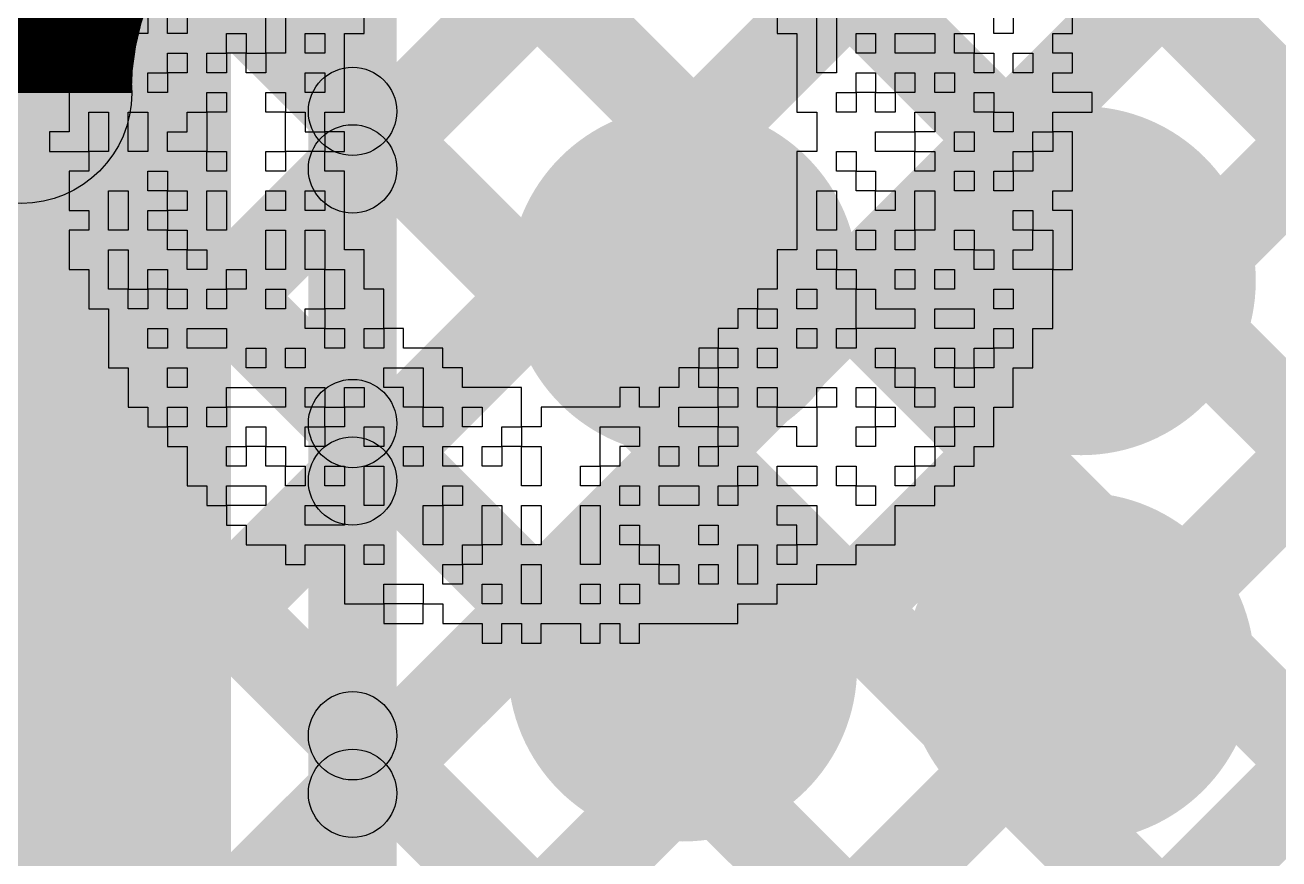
# Model space of a CAD drawing. Header units: millimetres. Extents: x 3.07 to 5.81, y 1.29 to 3.84.
# Drawn here: x 4.9033 to 5.0169, y 2.2966 to 2.3722 of the extents above; entities that cross this region are included whole.
import ezdxf

# ---------------------------------------------------------------- set-up
doc = ezdxf.new("R2010")
doc.units = ezdxf.units.MM
doc.header["$MEASUREMENT"] = 0
for name, color, linetype in [('BottomLayer', 5, 'Continuous'), ('BottomOverlay', 54, 'Continuous'), ('BottomSolder', 6, 'Continuous'), ('TopLayer', 1, 'Continuous'), ('TopSolder', 216, 'Continuous'), ('ViaHoleLayer', 16, 'Continuous')]:
    doc.layers.add(name, color=color, linetype=linetype)

msp = doc.modelspace()

# ---------------------------------------------------------------- hatches: boundary and pattern name
at = {"layer": 'BottomLayer'}
for points in [[(4.72717, 2.64937), (4.73283, 2.65502), (5.38302, 2.00483), (5.37737, 1.99917)], [(4.72717, 2.62108), (4.73283, 2.62674), (5.35474, 2.00483), (5.34908, 1.99917)], [(4.72717, 2.5928), (4.73283, 2.59845), (5.26045, 2.07083), (5.2548, 2.06517)], [(4.72717, 2.56451), (4.73283, 2.57017), (5.23217, 2.07083), (5.22651, 2.06517)], [(4.73283, 2.18159), (4.72717, 2.18724), (5.08468, 2.54475), (5.09034, 2.5391)], [(4.72717, 2.53623), (4.73283, 2.54189), (5.21483, 2.05989), (5.20917, 2.05423)], [(4.73283, 2.1533), (4.72717, 2.15896), (5.0835, 2.51529), (5.08916, 2.50963)], [(4.72717, 2.50795), (4.73283, 2.5136), (5.19606, 2.05037), (5.1904, 2.04472)], [(4.73283, 2.12502), (4.72717, 2.13067), (5.09396, 2.49746), (5.09961, 2.4918)], [(4.73283, 2.09673), (4.72717, 2.10239), (5.11461, 2.48983), (5.12027, 2.48417)], [(4.75655, 2.09217), (4.75089, 2.09783), (5.14289, 2.48983), (5.14855, 2.48417)], [(4.78484, 2.09217), (4.77918, 2.09783), (5.17118, 2.48983), (5.17684, 2.48417)], [(4.72717, 2.47966), (4.73283, 2.48532), (5.18189, 2.03626), (5.17623, 2.0306)], [(4.81312, 2.09217), (4.80746, 2.09783), (5.16638, 2.45674), (5.17204, 2.45109)]]:
    msp.add_hatch(color=5, dxfattribs=at).paths.add_polyline_path(points)
h = msp.add_hatch(color=5, dxfattribs=at)
edge = h.paths.add_edge_path()
edge.add_arc((4.963, 2.349), 0.01181, 0, 360)
h = msp.add_hatch(color=5, dxfattribs=at)
edge = h.paths.add_edge_path()
edge.add_arc((4.999, 2.349), 0.01181, 0, 360)
h = msp.add_hatch(color=5, dxfattribs=at)
edge = h.paths.add_edge_path()
edge.add_arc((4.96289, 2.314), 0.01181, 0, 360)
h = msp.add_hatch(color=5, dxfattribs=at)
edge = h.paths.add_edge_path()
edge.add_arc((4.99889, 2.314), 0.01181, 0, 360)
at = {"layer": 'BottomSolder'}
h = msp.add_hatch(color=6, dxfattribs=at)
edge = h.paths.add_edge_path()
edge.add_arc((4.963, 2.349), 0.01581, 0, 360)
h = msp.add_hatch(color=6, dxfattribs=at)
edge = h.paths.add_edge_path()
edge.add_arc((4.999, 2.349), 0.01581, 0, 360)
h = msp.add_hatch(color=6, dxfattribs=at)
edge = h.paths.add_edge_path()
edge.add_arc((4.96289, 2.314), 0.01581, 0, 360)
h = msp.add_hatch(color=6, dxfattribs=at)
edge = h.paths.add_edge_path()
edge.add_arc((4.99889, 2.314), 0.01581, 0, 360)
at = {"layer": 'TopLayer'}
for points in [[(4.883, 1.996), (4.922, 1.996), (4.922, 2.444), (4.883, 2.444)], [(4.913, 2.366), (4.893, 2.366), (4.893, 2.408), (4.913, 2.408)], [(4.93583, 2.32802), (4.93017, 2.33367), (4.97733, 2.38083), (4.98298, 2.37517)], [(4.93583, 2.3563), (4.93017, 2.36196), (4.94904, 2.38083), (4.9547, 2.37517)], [(4.93583, 2.27145), (4.93017, 2.27711), (5.03389, 2.38083), (5.03955, 2.37517)], [(4.93583, 2.24316), (4.93017, 2.24882), (5.06218, 2.38083), (5.06784, 2.37517)], [(4.93583, 2.29973), (4.93017, 2.30539), (5.00561, 2.38083), (5.01127, 2.37517)], [(4.93583, 2.21488), (4.93017, 2.22054), (5.09046, 2.38083), (5.09612, 2.37517)], [(4.9448, 2.37517), (4.95045, 2.38083), (5.23545, 2.09583), (5.2298, 2.09017)], [(4.97308, 2.37517), (4.97874, 2.38083), (5.26374, 2.09583), (5.25808, 2.09017)], [(5.00137, 2.37517), (5.00702, 2.38083), (5.29202, 2.09583), (5.28637, 2.09017)], [(4.937, 1.985), (4.929, 1.985), (4.929, 2.37762), (4.937, 2.37762)], [(4.93017, 2.36151), (4.93583, 2.36717), (5.20717, 2.09583), (5.20151, 2.09017)], [(4.913, 2.012), (4.893, 2.012), (4.893, 2.366), (4.913, 2.366)], [(4.93017, 2.33323), (4.93583, 2.33889), (5.17992, 2.09479), (5.17426, 2.08914)], [(4.93017, 2.30495), (4.93583, 2.3106), (5.15968, 2.08675), (5.15402, 2.0811)]]:
    msp.add_hatch(color=1, dxfattribs=at).paths.add_polyline_path(points)
h = msp.add_hatch(color=1, dxfattribs=at)
edge = h.paths.add_edge_path()
edge.add_arc((4.903, 2.366), 0.01, 0, 360)
h = msp.add_hatch(color=1, dxfattribs=at)
edge = h.paths.add_edge_path()
edge.add_arc((4.903, 2.366), 0.01, 0, 360)
h = msp.add_hatch(color=1, dxfattribs=at)
edge = h.paths.add_edge_path()
edge.add_arc((4.903, 2.366), 0.01, 0, 360)
h = msp.add_hatch(color=1, dxfattribs=at)
edge = h.paths.add_edge_path()
edge.add_arc((4.933, 2.36434), 0.004, 0, 360)
h = msp.add_hatch(color=1, dxfattribs=at)
edge = h.paths.add_edge_path()
edge.add_arc((4.933, 2.35913), 0.004, 0, 360)
h = msp.add_hatch(color=1, dxfattribs=at)
edge = h.paths.add_edge_path()
edge.add_arc((4.963, 2.349), 0.01181, 0, 360)
h = msp.add_hatch(color=1, dxfattribs=at)
edge = h.paths.add_edge_path()
edge.add_arc((4.999, 2.349), 0.01181, 0, 360)
h = msp.add_hatch(color=1, dxfattribs=at)
edge = h.paths.add_edge_path()
edge.add_arc((4.933, 2.33606), 0.004, 0, 360)
h = msp.add_hatch(color=1, dxfattribs=at)
edge = h.paths.add_edge_path()
edge.add_arc((4.933, 2.33085), 0.004, 0, 360)
h = msp.add_hatch(color=1, dxfattribs=at)
edge = h.paths.add_edge_path()
edge.add_arc((4.96289, 2.314), 0.01181, 0, 360)
h = msp.add_hatch(color=1, dxfattribs=at)
edge = h.paths.add_edge_path()
edge.add_arc((4.99889, 2.314), 0.01181, 0, 360)
h = msp.add_hatch(color=1, dxfattribs=at)
edge = h.paths.add_edge_path()
edge.add_arc((4.933, 2.30777), 0.004, 0, 360)
h = msp.add_hatch(color=1, dxfattribs=at)
edge = h.paths.add_edge_path()
edge.add_arc((4.933, 2.30256), 0.004, 0, 360)
at = {"layer": 'TopSolder'}
h = msp.add_hatch(color=216, dxfattribs=at)
edge = h.paths.add_edge_path()
edge.add_arc((4.963, 2.349), 0.01581, 0, 360)
h = msp.add_hatch(color=216, dxfattribs=at)
edge = h.paths.add_edge_path()
edge.add_arc((4.999, 2.349), 0.01581, 0, 360)
h = msp.add_hatch(color=216, dxfattribs=at)
edge = h.paths.add_edge_path()
edge.add_arc((4.96289, 2.314), 0.01581, 0, 360)
h = msp.add_hatch(color=216, dxfattribs=at)
edge = h.paths.add_edge_path()
edge.add_arc((4.99889, 2.314), 0.01581, 0, 360)
at = {"layer": 'ViaHoleLayer'}
h = msp.add_hatch(color=16, dxfattribs=at)
edge = h.paths.add_edge_path()
edge.add_arc((4.963, 2.349), 0.00787, 0, 360)
h = msp.add_hatch(color=16, dxfattribs=at)
edge = h.paths.add_edge_path()
edge.add_arc((4.999, 2.349), 0.00787, 0, 360)
h = msp.add_hatch(color=16, dxfattribs=at)
edge = h.paths.add_edge_path()
edge.add_arc((4.96289, 2.314), 0.00787, 0, 360)
h = msp.add_hatch(color=16, dxfattribs=at)
edge = h.paths.add_edge_path()
edge.add_arc((4.99889, 2.314), 0.00787, 0, 360)

# ---------------------------------------------------------------- linework, layer by layer
at = {"layer": 'BottomOverlay'}
for p, q in [((4.90911, 2.37319), (4.90911, 2.3714)), ((4.91089, 2.3714), (4.91089, 2.37319)), ((4.91446, 2.37319), (4.91446, 2.3714)), ((4.91624, 2.3714), (4.91624, 2.37319)), ((4.91802, 2.37319), (4.91802, 2.3714)), ((4.92515, 2.3714), (4.92515, 2.37319)), ((4.92693, 2.37319), (4.92693, 2.3714)), ((4.93406, 2.3714), (4.93406, 2.37319)), ((4.97147, 2.37319), (4.97147, 2.3714)), ((4.97504, 2.3714), (4.97504, 2.37319)), ((4.97682, 2.37319), (4.97682, 2.3714)), ((4.99107, 2.3714), (4.99107, 2.37319)), ((4.99285, 2.37319), (4.99285, 2.3714)), ((4.9982, 2.3714), (4.9982, 2.37319)), ((4.90911, 2.3714), (4.90733, 2.3714)), ((4.90733, 2.3714), (4.90733, 2.36962)), ((4.91446, 2.3714), (4.91089, 2.3714)), ((4.91802, 2.3714), (4.91624, 2.3714)), ((4.92158, 2.36962), (4.92158, 2.3714)), ((4.92158, 2.3714), (4.92337, 2.3714)), ((4.92337, 2.3714), (4.92337, 2.36962)), ((4.92515, 2.36962), (4.92515, 2.3714)), ((4.92693, 2.3714), (4.92693, 2.36962)), ((4.92871, 2.36962), (4.92871, 2.3714)), ((4.92871, 2.3714), (4.93049, 2.3714)), ((4.93049, 2.3714), (4.93049, 2.36962)), ((4.93227, 2.36962), (4.93227, 2.3714)), ((4.93227, 2.3714), (4.93406, 2.3714)), ((4.97147, 2.3714), (4.97325, 2.3714)), ((4.97325, 2.3714), (4.97325, 2.36962)), ((4.97504, 2.36962), (4.97504, 2.3714)), ((4.97682, 2.3714), (4.97682, 2.36962)), ((4.9786, 2.36962), (4.9786, 2.3714)), ((4.9786, 2.3714), (4.98038, 2.3714)), ((4.98038, 2.3714), (4.98038, 2.36962)), ((4.98216, 2.36962), (4.98216, 2.3714)), ((4.98216, 2.3714), (4.98573, 2.3714)), ((4.98573, 2.3714), (4.98573, 2.36962)), ((4.98751, 2.36962), (4.98751, 2.3714)), ((4.98751, 2.3714), (4.98929, 2.3714)), ((4.98929, 2.3714), (4.98929, 2.36962)), ((4.99285, 2.3714), (4.99107, 2.3714)), ((4.99642, 2.36962), (4.99642, 2.3714)), ((4.99642, 2.3714), (4.9982, 2.3714)), ((4.90733, 2.36962), (4.90733, 2.36784)), ((4.91089, 2.36784), (4.91089, 2.36962)), ((4.91089, 2.36962), (4.91267, 2.36962)), ((4.91267, 2.36962), (4.91267, 2.36784)), ((4.91624, 2.36784), (4.91624, 2.36962)), ((4.91624, 2.36962), (4.91802, 2.36962)), ((4.91802, 2.36962), (4.91802, 2.36784)), ((4.9198, 2.36784), (4.9198, 2.36962)), ((4.9198, 2.36962), (4.92158, 2.36962)), ((4.92337, 2.36962), (4.92158, 2.36962)), ((4.92158, 2.36962), (4.92158, 2.36784)), ((4.92337, 2.36784), (4.92337, 2.36962)), ((4.92337, 2.36962), (4.92515, 2.36962)), ((4.92693, 2.36962), (4.92515, 2.36962)), ((4.92515, 2.36962), (4.92515, 2.36784)), ((4.93049, 2.36962), (4.92871, 2.36962)), ((4.93227, 2.36784), (4.93227, 2.36962)), ((4.97325, 2.36962), (4.97325, 2.36784)), ((4.97504, 2.36784), (4.97504, 2.36962)), ((4.97682, 2.36962), (4.97682, 2.36784)), ((4.98038, 2.36962), (4.9786, 2.36962)), ((4.98573, 2.36962), (4.98216, 2.36962)), ((4.98929, 2.36962), (4.98751, 2.36962)), ((4.98929, 2.36784), (4.98929, 2.36962)), ((4.98929, 2.36962), (4.99107, 2.36962)), ((4.99107, 2.36962), (4.99107, 2.36784)), ((4.99285, 2.36784), (4.99285, 2.36962)), ((4.99285, 2.36962), (4.99463, 2.36962)), ((4.99463, 2.36962), (4.99463, 2.36784)), ((4.9982, 2.36962), (4.99642, 2.36962)), ((4.9982, 2.36784), (4.9982, 2.36962)), ((4.90733, 2.36784), (4.90733, 2.36606)), ((4.91267, 2.36784), (4.91089, 2.36784)), ((4.91446, 2.36606), (4.91446, 2.36784)), ((4.91446, 2.36784), (4.91624, 2.36784)), ((4.91802, 2.36784), (4.91624, 2.36784)), ((4.91624, 2.36784), (4.91624, 2.36606)), ((4.92158, 2.36784), (4.9198, 2.36784)), ((4.92515, 2.36784), (4.92337, 2.36784)), ((4.92871, 2.36606), (4.92871, 2.36784)), ((4.92871, 2.36784), (4.93049, 2.36784)), ((4.93049, 2.36784), (4.93049, 2.36606)), ((4.93227, 2.36606), (4.93227, 2.36784)), ((4.97325, 2.36784), (4.97325, 2.36606)), ((4.97682, 2.36784), (4.97504, 2.36784)), ((4.9786, 2.36606), (4.9786, 2.36784)), ((4.9786, 2.36784), (4.98038, 2.36784)), ((4.98038, 2.36784), (4.98038, 2.36606)), ((4.98216, 2.36606), (4.98216, 2.36784)), ((4.98216, 2.36784), (4.98394, 2.36784)), ((4.98394, 2.36784), (4.98394, 2.36606)), ((4.98573, 2.36606), (4.98573, 2.36784)), ((4.98573, 2.36784), (4.98751, 2.36784)), ((4.98751, 2.36784), (4.98751, 2.36606)), ((4.99107, 2.36784), (4.98929, 2.36784)), ((4.99463, 2.36784), (4.99285, 2.36784)), ((4.99642, 2.36606), (4.99642, 2.36784)), ((4.99642, 2.36784), (4.9982, 2.36784)), ((4.90733, 2.36606), (4.90733, 2.36428)), ((4.91624, 2.36606), (4.91446, 2.36606)), ((4.9198, 2.36428), (4.9198, 2.36606)), ((4.9198, 2.36606), (4.92158, 2.36606)), ((4.92158, 2.36606), (4.92158, 2.36428)), ((4.92515, 2.36428), (4.92515, 2.36606)), ((4.92515, 2.36606), (4.92693, 2.36606)), ((4.92693, 2.36606), (4.92693, 2.36428)), ((4.93049, 2.36606), (4.92871, 2.36606)), ((4.93227, 2.36428), (4.93227, 2.36606)), ((4.97325, 2.36606), (4.97325, 2.36428)), ((4.97682, 2.36428), (4.97682, 2.36606)), ((4.97682, 2.36606), (4.9786, 2.36606)), ((4.98038, 2.36606), (4.9786, 2.36606)), ((4.9786, 2.36606), (4.9786, 2.36428)), ((4.98038, 2.36428), (4.98038, 2.36606)), ((4.98038, 2.36606), (4.98216, 2.36606)), ((4.98394, 2.36606), (4.98216, 2.36606)), ((4.98216, 2.36606), (4.98216, 2.36428)), ((4.98751, 2.36606), (4.98573, 2.36606)), ((4.98929, 2.36428), (4.98929, 2.36606)), ((4.98929, 2.36606), (4.99107, 2.36606)), ((4.99107, 2.36606), (4.99107, 2.36428)), ((4.99998, 2.36606), (4.99642, 2.36606)), ((4.99998, 2.36428), (4.99998, 2.36606)), ((4.90733, 2.36428), (4.90733, 2.3625)), ((4.90911, 2.3625), (4.90911, 2.36428)), ((4.90911, 2.36428), (4.91089, 2.36428)), ((4.91089, 2.36428), (4.91089, 2.3625)), ((4.91267, 2.3625), (4.91267, 2.36428)), ((4.91267, 2.36428), (4.91446, 2.36428)), ((4.91446, 2.36428), (4.91446, 2.3625)), ((4.91802, 2.3625), (4.91802, 2.36428)), ((4.91802, 2.36428), (4.9198, 2.36428)), ((4.92158, 2.36428), (4.9198, 2.36428)), ((4.9198, 2.36428), (4.9198, 2.3625)), ((4.92693, 2.36428), (4.92515, 2.36428)), ((4.92693, 2.3625), (4.92693, 2.36428)), ((4.92693, 2.36428), (4.92871, 2.36428)), ((4.92871, 2.36428), (4.92871, 2.3625)), ((4.93049, 2.3625), (4.93049, 2.36428)), ((4.93049, 2.36428), (4.93227, 2.36428)), ((4.97325, 2.36428), (4.97504, 2.36428)), ((4.97504, 2.36428), (4.97504, 2.3625)), ((4.9786, 2.36428), (4.97682, 2.36428)), ((4.98216, 2.36428), (4.98038, 2.36428)), ((4.98394, 2.3625), (4.98394, 2.36428)), ((4.98394, 2.36428), (4.98573, 2.36428)), ((4.98573, 2.36428), (4.98573, 2.3625)), ((4.99107, 2.36428), (4.98929, 2.36428)), ((4.99107, 2.3625), (4.99107, 2.36428)), ((4.99107, 2.36428), (4.99285, 2.36428)), ((4.99285, 2.36428), (4.99285, 2.3625)), ((4.99642, 2.3625), (4.99642, 2.36428)), ((4.99642, 2.36428), (4.99998, 2.36428)), ((4.90733, 2.3625), (4.90555, 2.3625)), ((4.90555, 2.3625), (4.90555, 2.36071)), ((4.90911, 2.36071), (4.90911, 2.3625)), ((4.91089, 2.3625), (4.91089, 2.36071)), ((4.91267, 2.36071), (4.91267, 2.3625)), ((4.91446, 2.3625), (4.91446, 2.36071)), ((4.91624, 2.36071), (4.91624, 2.3625)), ((4.91624, 2.3625), (4.91802, 2.3625)), ((4.9198, 2.3625), (4.9198, 2.36071)), ((4.92693, 2.36071), (4.92693, 2.3625)), ((4.92871, 2.3625), (4.93049, 2.3625)), ((4.93227, 2.3625), (4.93049, 2.3625)), ((4.93049, 2.3625), (4.93049, 2.36071)), ((4.93227, 2.36071), (4.93227, 2.3625)), ((4.97504, 2.3625), (4.97504, 2.36071)), ((4.98038, 2.36071), (4.98038, 2.3625)), ((4.98038, 2.3625), (4.98394, 2.3625)), ((4.98573, 2.3625), (4.98394, 2.3625)), ((4.98394, 2.3625), (4.98394, 2.36071)), ((4.98751, 2.36071), (4.98751, 2.3625)), ((4.98751, 2.3625), (4.98929, 2.3625)), ((4.98929, 2.3625), (4.98929, 2.36071)), ((4.99285, 2.3625), (4.99107, 2.3625)), ((4.99463, 2.36071), (4.99463, 2.3625)), ((4.99463, 2.3625), (4.99642, 2.3625)), ((4.9982, 2.3625), (4.99642, 2.3625)), ((4.99642, 2.3625), (4.99642, 2.36071)), ((4.9982, 2.36071), (4.9982, 2.3625)), ((4.90555, 2.36071), (4.90911, 2.36071)), ((4.91089, 2.36071), (4.90911, 2.36071)), ((4.90911, 2.36071), (4.90911, 2.35893)), ((4.91446, 2.36071), (4.91267, 2.36071)), ((4.9198, 2.36071), (4.91624, 2.36071)), ((4.9198, 2.35893), (4.9198, 2.36071)), ((4.9198, 2.36071), (4.92158, 2.36071)), ((4.92158, 2.36071), (4.92158, 2.35893)), ((4.92515, 2.35893), (4.92515, 2.36071)), ((4.92515, 2.36071), (4.92693, 2.36071)), ((4.93049, 2.36071), (4.92693, 2.36071)), ((4.92693, 2.36071), (4.92693, 2.35893)), ((4.93049, 2.35893), (4.93049, 2.36071)), ((4.93049, 2.36071), (4.93227, 2.36071)), ((4.97504, 2.36071), (4.97325, 2.36071)), ((4.97325, 2.36071), (4.97325, 2.35893)), ((4.97682, 2.35893), (4.97682, 2.36071)), ((4.97682, 2.36071), (4.9786, 2.36071)), ((4.9786, 2.36071), (4.9786, 2.35893)), ((4.98394, 2.36071), (4.98038, 2.36071)), ((4.98394, 2.35893), (4.98394, 2.36071)), ((4.98394, 2.36071), (4.98573, 2.36071)), ((4.98573, 2.36071), (4.98573, 2.35893)), ((4.98929, 2.36071), (4.98751, 2.36071)), ((4.99285, 2.35893), (4.99285, 2.36071)), ((4.99285, 2.36071), (4.99463, 2.36071)), ((4.99642, 2.36071), (4.99463, 2.36071)), ((4.99463, 2.36071), (4.99463, 2.35893)), ((4.9982, 2.35893), (4.9982, 2.36071)), ((4.90911, 2.35893), (4.90733, 2.35893)), ((4.90733, 2.35893), (4.90733, 2.35715)), ((4.91446, 2.35715), (4.91446, 2.35893)), ((4.91446, 2.35893), (4.91624, 2.35893)), ((4.91624, 2.35893), (4.91624, 2.35715)), ((4.92158, 2.35893), (4.9198, 2.35893)), ((4.92693, 2.35893), (4.92515, 2.35893)), ((4.93227, 2.35893), (4.93049, 2.35893)), ((4.93227, 2.35715), (4.93227, 2.35893)), ((4.97325, 2.35893), (4.97325, 2.35715)), ((4.9786, 2.35893), (4.97682, 2.35893)), ((4.9786, 2.35715), (4.9786, 2.35893)), ((4.9786, 2.35893), (4.98038, 2.35893)), ((4.98038, 2.35893), (4.98038, 2.35715)), ((4.98573, 2.35893), (4.98394, 2.35893)), ((4.98751, 2.35715), (4.98751, 2.35893)), ((4.98751, 2.35893), (4.98929, 2.35893)), ((4.98929, 2.35893), (4.98929, 2.35715)), ((4.99107, 2.35715), (4.99107, 2.35893)), ((4.99107, 2.35893), (4.99285, 2.35893)), ((4.99463, 2.35893), (4.99285, 2.35893)), ((4.99285, 2.35893), (4.99285, 2.35715)), ((4.9982, 2.35715), (4.9982, 2.35893)), ((4.90733, 2.35715), (4.90733, 2.35537)), ((4.91089, 2.35537), (4.91089, 2.35715)), ((4.91089, 2.35715), (4.91267, 2.35715)), ((4.91267, 2.35715), (4.91267, 2.35537)), ((4.91624, 2.35715), (4.91446, 2.35715)), ((4.91624, 2.35537), (4.91624, 2.35715)), ((4.91624, 2.35715), (4.91802, 2.35715)), ((4.91802, 2.35715), (4.91802, 2.35537)), ((4.9198, 2.35537), (4.9198, 2.35715)), ((4.9198, 2.35715), (4.92158, 2.35715)), ((4.92158, 2.35715), (4.92158, 2.35537)), ((4.92515, 2.35537), (4.92515, 2.35715)), ((4.92515, 2.35715), (4.92693, 2.35715)), ((4.92693, 2.35715), (4.92693, 2.35537)), ((4.92871, 2.35537), (4.92871, 2.35715)), ((4.92871, 2.35715), (4.93049, 2.35715)), ((4.93049, 2.35715), (4.93049, 2.35537)), ((4.93227, 2.35537), (4.93227, 2.35715)), ((4.97325, 2.35715), (4.97325, 2.35537)), ((4.97504, 2.35537), (4.97504, 2.35715)), ((4.97504, 2.35715), (4.97682, 2.35715)), ((4.97682, 2.35715), (4.97682, 2.35537)), ((4.98038, 2.35715), (4.9786, 2.35715)), ((4.98038, 2.35537), (4.98038, 2.35715)), ((4.98038, 2.35715), (4.98216, 2.35715)), ((4.98216, 2.35715), (4.98216, 2.35537)), ((4.98394, 2.35537), (4.98394, 2.35715)), ((4.98394, 2.35715), (4.98573, 2.35715)), ((4.98573, 2.35715), (4.98573, 2.35537)), ((4.98929, 2.35715), (4.98751, 2.35715)), ((4.99285, 2.35715), (4.99107, 2.35715)), ((4.99642, 2.35537), (4.99642, 2.35715)), ((4.99642, 2.35715), (4.9982, 2.35715)), ((4.90733, 2.35537), (4.90911, 2.35537)), ((4.90911, 2.35537), (4.90911, 2.35359)), ((4.91089, 2.35359), (4.91089, 2.35537)), ((4.91267, 2.35537), (4.91267, 2.35359)), ((4.91446, 2.35359), (4.91446, 2.35537)), ((4.91446, 2.35537), (4.91624, 2.35537)), ((4.91802, 2.35537), (4.91624, 2.35537)), ((4.91624, 2.35537), (4.91624, 2.35359)), ((4.9198, 2.35359), (4.9198, 2.35537)), ((4.92158, 2.35537), (4.92158, 2.35359)), ((4.92693, 2.35537), (4.92515, 2.35537)), ((4.93049, 2.35537), (4.92871, 2.35537)), ((4.93227, 2.35359), (4.93227, 2.35537)), ((4.97325, 2.35537), (4.97325, 2.35359)), ((4.97504, 2.35359), (4.97504, 2.35537)), ((4.97682, 2.35537), (4.97682, 2.35359)), ((4.98216, 2.35537), (4.98038, 2.35537)), ((4.98394, 2.35359), (4.98394, 2.35537)), ((4.98573, 2.35537), (4.98573, 2.35359)), ((4.99285, 2.35359), (4.99285, 2.35537)), ((4.99285, 2.35537), (4.99463, 2.35537)), ((4.99463, 2.35537), (4.99463, 2.35359)), ((4.9982, 2.35537), (4.99642, 2.35537)), ((4.9982, 2.35359), (4.9982, 2.35537)), ((4.90911, 2.35359), (4.90733, 2.35359)), ((4.90733, 2.35359), (4.90733, 2.35181)), ((4.91267, 2.35359), (4.91089, 2.35359)), ((4.91624, 2.35359), (4.91446, 2.35359)), ((4.91624, 2.35181), (4.91624, 2.35359)), ((4.91624, 2.35359), (4.91802, 2.35359)), ((4.91802, 2.35359), (4.91802, 2.35181)), ((4.92158, 2.35359), (4.9198, 2.35359)), ((4.92515, 2.35181), (4.92515, 2.35359)), ((4.92515, 2.35359), (4.92693, 2.35359)), ((4.92693, 2.35359), (4.92693, 2.35181)), ((4.92871, 2.35181), (4.92871, 2.35359)), ((4.92871, 2.35359), (4.93049, 2.35359)), ((4.93049, 2.35359), (4.93049, 2.35181)), ((4.93227, 2.35181), (4.93227, 2.35359)), ((4.97325, 2.35359), (4.97325, 2.35181)), ((4.97682, 2.35359), (4.97504, 2.35359)), ((4.9786, 2.35181), (4.9786, 2.35359)), ((4.9786, 2.35359), (4.98038, 2.35359)), ((4.98038, 2.35359), (4.98038, 2.35181)), ((4.98216, 2.35181), (4.98216, 2.35359)), ((4.98216, 2.35359), (4.98394, 2.35359)), ((4.98573, 2.35359), (4.98394, 2.35359)), ((4.98394, 2.35359), (4.98394, 2.35181)), ((4.98751, 2.35181), (4.98751, 2.35359)), ((4.98751, 2.35359), (4.98929, 2.35359)), ((4.98929, 2.35359), (4.98929, 2.35181)), ((4.99463, 2.35359), (4.99285, 2.35359)), ((4.99463, 2.35181), (4.99463, 2.35359)), ((4.99463, 2.35359), (4.99642, 2.35359)), ((4.99642, 2.35359), (4.99642, 2.35181)), ((4.9982, 2.35181), (4.9982, 2.35359)), ((4.90733, 2.35181), (4.90733, 2.35002)), ((4.91089, 2.35002), (4.91089, 2.35181)), ((4.91089, 2.35181), (4.91267, 2.35181)), ((4.91267, 2.35181), (4.91267, 2.35002)), ((4.91802, 2.35181), (4.91624, 2.35181)), ((4.91802, 2.35002), (4.91802, 2.35181)), ((4.91802, 2.35181), (4.9198, 2.35181)), ((4.9198, 2.35181), (4.9198, 2.35002)), ((4.92515, 2.35002), (4.92515, 2.35181)), ((4.92693, 2.35181), (4.92693, 2.35002)), ((4.92871, 2.35002), (4.92871, 2.35181)), ((4.93049, 2.35181), (4.93049, 2.35002)), ((4.93406, 2.35181), (4.93227, 2.35181)), ((4.93406, 2.35002), (4.93406, 2.35181)), ((4.97325, 2.35181), (4.97147, 2.35181)), ((4.97147, 2.35181), (4.97147, 2.35002)), ((4.97504, 2.35002), (4.97504, 2.35181)), ((4.97504, 2.35181), (4.97682, 2.35181)), ((4.97682, 2.35181), (4.97682, 2.35002)), ((4.98038, 2.35181), (4.9786, 2.35181)), ((4.98394, 2.35181), (4.98216, 2.35181)), ((4.98929, 2.35181), (4.98751, 2.35181)), ((4.98929, 2.35002), (4.98929, 2.35181)), ((4.98929, 2.35181), (4.99107, 2.35181)), ((4.99107, 2.35181), (4.99107, 2.35002)), ((4.99285, 2.35002), (4.99285, 2.35181)), ((4.99285, 2.35181), (4.99463, 2.35181)), ((4.99642, 2.35181), (4.99642, 2.35002)), ((4.9982, 2.35002), (4.9982, 2.35181)), ((4.90733, 2.35002), (4.90911, 2.35002)), ((4.90911, 2.35002), (4.90911, 2.34824)), ((4.91089, 2.34824), (4.91089, 2.35002)), ((4.91267, 2.35002), (4.91267, 2.34824)), ((4.91446, 2.34824), (4.91446, 2.35002)), ((4.91446, 2.35002), (4.91624, 2.35002)), ((4.91624, 2.35002), (4.91624, 2.34824)), ((4.9198, 2.35002), (4.91802, 2.35002)), ((4.92158, 2.34824), (4.92158, 2.35002)), ((4.92158, 2.35002), (4.92337, 2.35002)), ((4.92337, 2.35002), (4.92337, 2.34824)), ((4.92693, 2.35002), (4.92515, 2.35002)), ((4.93049, 2.35002), (4.92871, 2.35002)), ((4.93049, 2.34824), (4.93049, 2.35002)), ((4.93049, 2.35002), (4.93227, 2.35002)), ((4.93227, 2.35002), (4.93227, 2.34824)), ((4.93406, 2.34824), (4.93406, 2.35002)), ((4.97147, 2.35002), (4.97147, 2.34824)), ((4.97682, 2.35002), (4.97504, 2.35002)), ((4.97682, 2.34824), (4.97682, 2.35002)), ((4.97682, 2.35002), (4.9786, 2.35002)), ((4.9786, 2.35002), (4.9786, 2.34824)), ((4.98216, 2.34824), (4.98216, 2.35002)), ((4.98216, 2.35002), (4.98394, 2.35002)), ((4.98394, 2.35002), (4.98394, 2.34824)), ((4.98573, 2.34824), (4.98573, 2.35002)), ((4.98573, 2.35002), (4.98751, 2.35002)), ((4.98751, 2.35002), (4.98751, 2.34824)), ((4.99107, 2.35002), (4.98929, 2.35002)), ((4.99642, 2.35002), (4.99285, 2.35002)), ((4.99642, 2.34824), (4.99642, 2.35002)), ((4.99642, 2.35002), (4.9982, 2.35002)), ((4.90911, 2.34824), (4.90911, 2.34646)), ((4.91267, 2.34824), (4.91089, 2.34824)), ((4.91267, 2.34646), (4.91267, 2.34824)), ((4.91267, 2.34824), (4.91446, 2.34824)), ((4.91624, 2.34824), (4.91446, 2.34824)), ((4.91446, 2.34824), (4.91446, 2.34646)), ((4.91624, 2.34646), (4.91624, 2.34824)), ((4.91624, 2.34824), (4.91802, 2.34824)), ((4.91802, 2.34824), (4.91802, 2.34646)), ((4.9198, 2.34646), (4.9198, 2.34824)), ((4.9198, 2.34824), (4.92158, 2.34824)), ((4.92337, 2.34824), (4.92158, 2.34824)), ((4.92158, 2.34824), (4.92158, 2.34646)), ((4.92515, 2.34646), (4.92515, 2.34824)), ((4.92515, 2.34824), (4.92693, 2.34824)), ((4.92693, 2.34824), (4.92693, 2.34646)), ((4.93049, 2.34646), (4.93049, 2.34824)), ((4.93227, 2.34824), (4.93227, 2.34646)), ((4.93584, 2.34824), (4.93406, 2.34824)), ((4.93584, 2.34646), (4.93584, 2.34824)), ((4.97147, 2.34824), (4.96969, 2.34824)), ((4.96969, 2.34824), (4.96969, 2.34646)), ((4.97325, 2.34646), (4.97325, 2.34824)), ((4.97325, 2.34824), (4.97504, 2.34824)), ((4.97504, 2.34824), (4.97504, 2.34646)), ((4.9786, 2.34824), (4.97682, 2.34824)), ((4.9786, 2.34646), (4.9786, 2.34824)), ((4.9786, 2.34824), (4.98038, 2.34824)), ((4.98038, 2.34824), (4.98038, 2.34646)), ((4.98394, 2.34824), (4.98216, 2.34824)), ((4.98751, 2.34824), (4.98573, 2.34824)), ((4.99107, 2.34646), (4.99107, 2.34824)), ((4.99107, 2.34824), (4.99285, 2.34824)), ((4.99285, 2.34824), (4.99285, 2.34646)), ((4.99642, 2.34646), (4.99642, 2.34824)), ((4.90911, 2.34646), (4.91089, 2.34646)), ((4.91089, 2.34646), (4.91089, 2.34468)), ((4.91446, 2.34646), (4.91267, 2.34646)), ((4.91802, 2.34646), (4.91624, 2.34646)), ((4.92158, 2.34646), (4.9198, 2.34646)), ((4.92693, 2.34646), (4.92515, 2.34646)), ((4.92871, 2.34468), (4.92871, 2.34646)), ((4.92871, 2.34646), (4.93049, 2.34646)), ((4.93227, 2.34646), (4.93049, 2.34646)), ((4.93049, 2.34646), (4.93049, 2.34468)), ((4.93584, 2.34468), (4.93584, 2.34646)), ((4.96969, 2.34646), (4.96791, 2.34646)), ((4.96791, 2.34646), (4.96791, 2.34468)), ((4.96969, 2.34468), (4.96969, 2.34646)), ((4.96969, 2.34646), (4.97147, 2.34646)), ((4.97147, 2.34646), (4.97147, 2.34468)), ((4.97504, 2.34646), (4.97325, 2.34646)), ((4.9786, 2.34468), (4.9786, 2.34646)), ((4.98038, 2.34646), (4.98394, 2.34646)), ((4.98394, 2.34646), (4.98394, 2.34468)), ((4.98573, 2.34468), (4.98573, 2.34646)), ((4.98573, 2.34646), (4.98929, 2.34646)), ((4.98929, 2.34646), (4.98929, 2.34468)), ((4.99285, 2.34646), (4.99107, 2.34646)), ((4.99642, 2.34468), (4.99642, 2.34646)), ((4.91089, 2.34468), (4.91089, 2.3429)), ((4.91446, 2.3429), (4.91446, 2.34468)), ((4.91446, 2.34468), (4.91624, 2.34468)), ((4.91624, 2.34468), (4.91624, 2.3429)), ((4.91802, 2.3429), (4.91802, 2.34468)), ((4.91802, 2.34468), (4.92158, 2.34468)), ((4.92158, 2.34468), (4.92158, 2.3429)), ((4.93049, 2.34468), (4.92871, 2.34468)), ((4.93049, 2.3429), (4.93049, 2.34468)), ((4.93049, 2.34468), (4.93227, 2.34468)), ((4.93227, 2.34468), (4.93227, 2.3429)), ((4.93406, 2.3429), (4.93406, 2.34468)), ((4.93406, 2.34468), (4.93584, 2.34468)), ((4.93762, 2.34468), (4.93584, 2.34468)), ((4.93584, 2.34468), (4.93584, 2.3429)), ((4.93762, 2.3429), (4.93762, 2.34468)), ((4.96791, 2.34468), (4.96613, 2.34468)), ((4.96613, 2.34468), (4.96613, 2.3429)), ((4.97147, 2.34468), (4.96969, 2.34468)), ((4.97325, 2.3429), (4.97325, 2.34468)), ((4.97325, 2.34468), (4.97504, 2.34468)), ((4.97504, 2.34468), (4.97504, 2.3429)), ((4.97682, 2.3429), (4.97682, 2.34468)), ((4.97682, 2.34468), (4.9786, 2.34468)), ((4.98394, 2.34468), (4.9786, 2.34468)), ((4.9786, 2.34468), (4.9786, 2.3429)), ((4.98929, 2.34468), (4.98573, 2.34468)), ((4.99107, 2.3429), (4.99107, 2.34468)), ((4.99107, 2.34468), (4.99285, 2.34468)), ((4.99285, 2.34468), (4.99285, 2.3429)), ((4.99463, 2.3429), (4.99463, 2.34468)), ((4.99463, 2.34468), (4.99642, 2.34468)), ((4.91089, 2.3429), (4.91089, 2.34111)), ((4.91624, 2.3429), (4.91446, 2.3429)), ((4.92158, 2.3429), (4.91802, 2.3429)), ((4.92337, 2.34111), (4.92337, 2.3429)), ((4.92337, 2.3429), (4.92515, 2.3429)), ((4.92515, 2.3429), (4.92515, 2.34111)), ((4.92693, 2.34111), (4.92693, 2.3429)), ((4.92693, 2.3429), (4.92871, 2.3429)), ((4.92871, 2.3429), (4.92871, 2.34111)), ((4.93227, 2.3429), (4.93049, 2.3429)), ((4.93584, 2.3429), (4.93406, 2.3429)), ((4.94118, 2.3429), (4.93762, 2.3429)), ((4.94118, 2.34111), (4.94118, 2.3429)), ((4.96613, 2.3429), (4.96435, 2.3429)), ((4.96435, 2.3429), (4.96435, 2.34111)), ((4.96613, 2.34111), (4.96613, 2.3429)), ((4.96613, 2.3429), (4.96791, 2.3429)), ((4.96791, 2.3429), (4.96791, 2.34111)), ((4.96969, 2.34111), (4.96969, 2.3429)), ((4.96969, 2.3429), (4.97147, 2.3429)), ((4.97147, 2.3429), (4.97147, 2.34111)), ((4.97504, 2.3429), (4.97325, 2.3429)), ((4.9786, 2.3429), (4.97682, 2.3429)), ((4.98038, 2.34111), (4.98038, 2.3429)), ((4.98038, 2.3429), (4.98216, 2.3429)), ((4.98216, 2.3429), (4.98216, 2.34111)), ((4.98573, 2.34111), (4.98573, 2.3429)), ((4.98573, 2.3429), (4.98751, 2.3429)), ((4.98751, 2.3429), (4.98751, 2.34111)), ((4.98929, 2.34111), (4.98929, 2.3429)), ((4.98929, 2.3429), (4.99107, 2.3429)), ((4.99285, 2.3429), (4.99107, 2.3429)), ((4.99107, 2.3429), (4.99107, 2.34111)), ((4.99463, 2.34111), (4.99463, 2.3429)), ((4.91089, 2.34111), (4.91267, 2.34111)), ((4.91267, 2.34111), (4.91267, 2.33933)), ((4.91624, 2.33933), (4.91624, 2.34111)), ((4.91624, 2.34111), (4.91802, 2.34111)), ((4.91802, 2.34111), (4.91802, 2.33933)), ((4.92515, 2.34111), (4.92337, 2.34111)), ((4.92871, 2.34111), (4.92693, 2.34111)), ((4.93584, 2.33933), (4.93584, 2.34111)), ((4.93584, 2.34111), (4.9394, 2.34111)), ((4.9394, 2.34111), (4.9394, 2.33933)), ((4.94296, 2.34111), (4.94118, 2.34111)), ((4.94296, 2.33933), (4.94296, 2.34111)), ((4.96435, 2.34111), (4.96256, 2.34111)), ((4.96256, 2.34111), (4.96256, 2.33933)), ((4.96435, 2.33933), (4.96435, 2.34111)), ((4.96435, 2.34111), (4.96613, 2.34111)), ((4.96791, 2.34111), (4.96613, 2.34111)), ((4.96613, 2.34111), (4.96613, 2.33933)), ((4.97147, 2.34111), (4.96969, 2.34111)), ((4.98216, 2.34111), (4.98038, 2.34111)), ((4.98216, 2.33933), (4.98216, 2.34111)), ((4.98216, 2.34111), (4.98394, 2.34111)), ((4.98394, 2.34111), (4.98394, 2.33933)), ((4.98751, 2.34111), (4.98573, 2.34111)), ((4.98751, 2.33933), (4.98751, 2.34111)), ((4.98751, 2.34111), (4.98929, 2.34111)), ((4.99107, 2.34111), (4.98929, 2.34111)), ((4.98929, 2.34111), (4.98929, 2.33933)), ((4.99285, 2.33933), (4.99285, 2.34111)), ((4.99285, 2.34111), (4.99463, 2.34111)), ((4.91267, 2.33933), (4.91267, 2.33755)), ((4.91802, 2.33933), (4.91624, 2.33933)), ((4.92158, 2.33755), (4.92158, 2.33933)), ((4.92158, 2.33933), (4.92693, 2.33933)), ((4.92693, 2.33933), (4.92693, 2.33755)), ((4.92871, 2.33755), (4.92871, 2.33933)), ((4.92871, 2.33933), (4.93049, 2.33933)), ((4.93049, 2.33933), (4.93049, 2.33755)), ((4.93227, 2.33755), (4.93227, 2.33933)), ((4.93227, 2.33933), (4.93406, 2.33933)), ((4.93406, 2.33933), (4.93406, 2.33755)), ((4.93762, 2.33933), (4.93584, 2.33933)), ((4.93762, 2.33755), (4.93762, 2.33933)), ((4.9394, 2.33933), (4.9394, 2.33755)), ((4.94831, 2.33933), (4.94296, 2.33933)), ((4.94831, 2.33755), (4.94831, 2.33933)), ((4.959, 2.33933), (4.95722, 2.33933)), ((4.95722, 2.33933), (4.95722, 2.33755)), ((4.959, 2.33755), (4.959, 2.33933)), ((4.96256, 2.33933), (4.96078, 2.33933)), ((4.96078, 2.33933), (4.96078, 2.33755)), ((4.96613, 2.33933), (4.96435, 2.33933)), ((4.96613, 2.33755), (4.96613, 2.33933)), ((4.96613, 2.33933), (4.96791, 2.33933)), ((4.96791, 2.33933), (4.96791, 2.33755)), ((4.96969, 2.33755), (4.96969, 2.33933)), ((4.96969, 2.33933), (4.97147, 2.33933)), ((4.97147, 2.33933), (4.97147, 2.33755)), ((4.97504, 2.33755), (4.97504, 2.33933)), ((4.97504, 2.33933), (4.97682, 2.33933)), ((4.97682, 2.33933), (4.97682, 2.33755)), ((4.9786, 2.33755), (4.9786, 2.33933)), ((4.9786, 2.33933), (4.98038, 2.33933)), ((4.98038, 2.33933), (4.98038, 2.33755)), ((4.98394, 2.33933), (4.98216, 2.33933)), ((4.98394, 2.33755), (4.98394, 2.33933)), ((4.98394, 2.33933), (4.98573, 2.33933)), ((4.98573, 2.33933), (4.98573, 2.33755)), ((4.98929, 2.33933), (4.98751, 2.33933)), ((4.99285, 2.33755), (4.99285, 2.33933)), ((4.91267, 2.33755), (4.91446, 2.33755)), ((4.91446, 2.33755), (4.91446, 2.33577)), ((4.91624, 2.33577), (4.91624, 2.33755)), ((4.91624, 2.33755), (4.91802, 2.33755)), ((4.91802, 2.33755), (4.91802, 2.33577)), ((4.9198, 2.33577), (4.9198, 2.33755)), ((4.9198, 2.33755), (4.92158, 2.33755)), ((4.92693, 2.33755), (4.92158, 2.33755)), ((4.92158, 2.33755), (4.92158, 2.33577)), ((4.93049, 2.33755), (4.92871, 2.33755)), ((4.93049, 2.33577), (4.93049, 2.33755)), ((4.93049, 2.33755), (4.93227, 2.33755)), ((4.93406, 2.33755), (4.93227, 2.33755)), ((4.93227, 2.33755), (4.93227, 2.33577)), ((4.9394, 2.33755), (4.93762, 2.33755)), ((4.9394, 2.33577), (4.9394, 2.33755)), ((4.9394, 2.33755), (4.94118, 2.33755)), ((4.94118, 2.33755), (4.94118, 2.33577)), ((4.94296, 2.33577), (4.94296, 2.33755)), ((4.94296, 2.33755), (4.94475, 2.33755)), ((4.94475, 2.33755), (4.94475, 2.33577)), ((4.94831, 2.33577), (4.94831, 2.33755)), ((4.95722, 2.33755), (4.95009, 2.33755)), ((4.95009, 2.33755), (4.95009, 2.33577)), ((4.96078, 2.33755), (4.959, 2.33755)), ((4.96256, 2.33577), (4.96256, 2.33755)), ((4.96256, 2.33755), (4.96613, 2.33755)), ((4.96791, 2.33755), (4.96613, 2.33755)), ((4.96613, 2.33755), (4.96613, 2.33577)), ((4.97147, 2.33755), (4.96969, 2.33755)), ((4.97147, 2.33577), (4.97147, 2.33755)), ((4.97147, 2.33755), (4.97504, 2.33755)), ((4.97682, 2.33755), (4.97504, 2.33755)), ((4.97504, 2.33755), (4.97504, 2.33577)), ((4.98038, 2.33755), (4.9786, 2.33755)), ((4.98038, 2.33577), (4.98038, 2.33755)), ((4.98038, 2.33755), (4.98216, 2.33755)), ((4.98216, 2.33755), (4.98216, 2.33577)), ((4.98573, 2.33755), (4.98394, 2.33755)), ((4.98751, 2.33577), (4.98751, 2.33755)), ((4.98751, 2.33755), (4.98929, 2.33755)), ((4.98929, 2.33755), (4.98929, 2.33577)), ((4.99107, 2.33577), (4.99107, 2.33755)), ((4.99107, 2.33755), (4.99285, 2.33755)), ((4.91446, 2.33577), (4.91624, 2.33577)), ((4.91802, 2.33577), (4.91624, 2.33577)), ((4.91624, 2.33577), (4.91624, 2.33399)), ((4.92158, 2.33577), (4.9198, 2.33577)), ((4.92337, 2.33399), (4.92337, 2.33577)), ((4.92337, 2.33577), (4.92515, 2.33577)), ((4.92515, 2.33577), (4.92515, 2.33399)), ((4.92871, 2.33399), (4.92871, 2.33577)), ((4.92871, 2.33577), (4.93049, 2.33577)), ((4.93227, 2.33577), (4.93049, 2.33577)), ((4.93049, 2.33577), (4.93049, 2.33399)), ((4.93406, 2.33399), (4.93406, 2.33577)), ((4.93406, 2.33577), (4.93584, 2.33577)), ((4.93584, 2.33577), (4.93584, 2.33399)), ((4.94118, 2.33577), (4.9394, 2.33577)), ((4.94475, 2.33577), (4.94296, 2.33577)), ((4.94653, 2.33399), (4.94653, 2.33577)), ((4.94653, 2.33577), (4.94831, 2.33577)), ((4.95009, 2.33577), (4.94831, 2.33577)), ((4.94831, 2.33577), (4.94831, 2.33399)), ((4.95544, 2.33399), (4.95544, 2.33577)), ((4.95544, 2.33577), (4.959, 2.33577)), ((4.959, 2.33577), (4.959, 2.33399)), ((4.96613, 2.33577), (4.96256, 2.33577)), ((4.96613, 2.33399), (4.96613, 2.33577)), ((4.96613, 2.33577), (4.96791, 2.33577)), ((4.96791, 2.33577), (4.96791, 2.33399)), ((4.97325, 2.33577), (4.97147, 2.33577)), ((4.97325, 2.33399), (4.97325, 2.33577)), ((4.97504, 2.33577), (4.97504, 2.33399)), ((4.9786, 2.33399), (4.9786, 2.33577)), ((4.9786, 2.33577), (4.98038, 2.33577)), ((4.98216, 2.33577), (4.98038, 2.33577)), ((4.98038, 2.33577), (4.98038, 2.33399)), ((4.98573, 2.33399), (4.98573, 2.33577)), ((4.98573, 2.33577), (4.98751, 2.33577)), ((4.98929, 2.33577), (4.98751, 2.33577)), ((4.98751, 2.33577), (4.98751, 2.33399)), ((4.99107, 2.33399), (4.99107, 2.33577)), ((4.91624, 2.33399), (4.91802, 2.33399)), ((4.91802, 2.33399), (4.91802, 2.33221)), ((4.92158, 2.33221), (4.92158, 2.33399)), ((4.92158, 2.33399), (4.92337, 2.33399)), ((4.92515, 2.33399), (4.92337, 2.33399)), ((4.92337, 2.33399), (4.92337, 2.33221)), ((4.92515, 2.33221), (4.92515, 2.33399)), ((4.92515, 2.33399), (4.92693, 2.33399)), ((4.92693, 2.33399), (4.92693, 2.33221)), ((4.93049, 2.33399), (4.92871, 2.33399)), ((4.93584, 2.33399), (4.93406, 2.33399)), ((4.93762, 2.33221), (4.93762, 2.33399)), ((4.93762, 2.33399), (4.9394, 2.33399)), ((4.9394, 2.33399), (4.9394, 2.33221)), ((4.94118, 2.33221), (4.94118, 2.33399)), ((4.94118, 2.33399), (4.94296, 2.33399)), ((4.94296, 2.33399), (4.94296, 2.33221)), ((4.94475, 2.33221), (4.94475, 2.33399)), ((4.94475, 2.33399), (4.94653, 2.33399)), ((4.94831, 2.33399), (4.94653, 2.33399)), ((4.94653, 2.33399), (4.94653, 2.33221)), ((4.94831, 2.33221), (4.94831, 2.33399)), ((4.94831, 2.33399), (4.95009, 2.33399)), ((4.95009, 2.33399), (4.95009, 2.33221)), ((4.95544, 2.33221), (4.95544, 2.33399)), ((4.959, 2.33399), (4.95722, 2.33399)), ((4.95722, 2.33399), (4.95722, 2.33221)), ((4.96078, 2.33221), (4.96078, 2.33399)), ((4.96078, 2.33399), (4.96256, 2.33399)), ((4.96256, 2.33399), (4.96256, 2.33221)), ((4.96435, 2.33221), (4.96435, 2.33399)), ((4.96435, 2.33399), (4.96613, 2.33399)), ((4.96791, 2.33399), (4.96613, 2.33399)), ((4.96613, 2.33399), (4.96613, 2.33221)), ((4.97504, 2.33399), (4.97325, 2.33399)), ((4.98038, 2.33399), (4.9786, 2.33399)), ((4.98394, 2.33221), (4.98394, 2.33399)), ((4.98394, 2.33399), (4.98573, 2.33399)), ((4.98751, 2.33399), (4.98573, 2.33399)), ((4.98573, 2.33399), (4.98573, 2.33221)), ((4.98929, 2.33221), (4.98929, 2.33399)), ((4.98929, 2.33399), (4.99107, 2.33399)), ((4.91802, 2.33221), (4.91802, 2.33042)), ((4.92337, 2.33221), (4.92158, 2.33221)), ((4.92693, 2.33221), (4.92515, 2.33221)), ((4.92693, 2.33042), (4.92693, 2.33221)), ((4.92693, 2.33221), (4.92871, 2.33221)), ((4.92871, 2.33221), (4.92871, 2.33042)), ((4.93049, 2.33042), (4.93049, 2.33221)), ((4.93049, 2.33221), (4.93227, 2.33221)), ((4.93227, 2.33221), (4.93227, 2.33042)), ((4.93406, 2.33042), (4.93406, 2.33221)), ((4.93406, 2.33221), (4.93584, 2.33221)), ((4.93584, 2.33221), (4.93584, 2.33042)), ((4.9394, 2.33221), (4.93762, 2.33221)), ((4.94296, 2.33221), (4.94118, 2.33221)), ((4.94653, 2.33221), (4.94475, 2.33221)), ((4.94831, 2.33042), (4.94831, 2.33221)), ((4.95009, 2.33221), (4.95009, 2.33042)), ((4.95365, 2.33042), (4.95365, 2.33221)), ((4.95365, 2.33221), (4.95544, 2.33221)), ((4.95722, 2.33221), (4.95544, 2.33221)), ((4.95544, 2.33221), (4.95544, 2.33042)), ((4.96256, 2.33221), (4.96078, 2.33221)), ((4.96613, 2.33221), (4.96435, 2.33221)), ((4.96791, 2.33042), (4.96791, 2.33221)), ((4.96791, 2.33221), (4.96969, 2.33221)), ((4.96969, 2.33221), (4.96969, 2.33042)), ((4.97147, 2.33042), (4.97147, 2.33221)), ((4.97147, 2.33221), (4.97504, 2.33221)), ((4.97504, 2.33221), (4.97504, 2.33042)), ((4.97682, 2.33042), (4.97682, 2.33221)), ((4.97682, 2.33221), (4.9786, 2.33221)), ((4.9786, 2.33221), (4.9786, 2.33042)), ((4.98216, 2.33042), (4.98216, 2.33221)), ((4.98216, 2.33221), (4.98394, 2.33221)), ((4.98573, 2.33221), (4.98394, 2.33221)), ((4.98394, 2.33221), (4.98394, 2.33042)), ((4.98751, 2.33042), (4.98751, 2.33221)), ((4.98751, 2.33221), (4.98929, 2.33221)), ((4.91802, 2.33042), (4.9198, 2.33042)), ((4.9198, 2.33042), (4.9198, 2.32864)), ((4.92158, 2.32864), (4.92158, 2.33042)), ((4.92158, 2.33042), (4.92515, 2.33042)), ((4.92515, 2.33042), (4.92515, 2.32864)), ((4.92871, 2.33042), (4.92693, 2.33042)), ((4.93227, 2.33042), (4.93049, 2.33042)), ((4.93406, 2.32864), (4.93406, 2.33042)), ((4.93584, 2.33042), (4.93584, 2.32864)), ((4.94118, 2.32864), (4.94118, 2.33042)), ((4.94118, 2.33042), (4.94296, 2.33042)), ((4.94296, 2.33042), (4.94296, 2.32864)), ((4.95009, 2.33042), (4.94831, 2.33042)), ((4.95544, 2.33042), (4.95365, 2.33042)), ((4.95722, 2.32864), (4.95722, 2.33042)), ((4.95722, 2.33042), (4.959, 2.33042)), ((4.959, 2.33042), (4.959, 2.32864)), ((4.96078, 2.32864), (4.96078, 2.33042)), ((4.96078, 2.33042), (4.96435, 2.33042)), ((4.96435, 2.33042), (4.96435, 2.32864)), ((4.96613, 2.32864), (4.96613, 2.33042)), ((4.96613, 2.33042), (4.96791, 2.33042)), ((4.96969, 2.33042), (4.96791, 2.33042)), ((4.96791, 2.33042), (4.96791, 2.32864)), ((4.97504, 2.33042), (4.97147, 2.33042)), ((4.9786, 2.33042), (4.97682, 2.33042)), ((4.9786, 2.32864), (4.9786, 2.33042)), ((4.9786, 2.33042), (4.98038, 2.33042)), ((4.98038, 2.33042), (4.98038, 2.32864)), ((4.98394, 2.33042), (4.98216, 2.33042)), ((4.98573, 2.32864), (4.98573, 2.33042)), ((4.98573, 2.33042), (4.98751, 2.33042)), ((4.9198, 2.32864), (4.92158, 2.32864)), ((4.92515, 2.32864), (4.92158, 2.32864)), ((4.92158, 2.32864), (4.92158, 2.32686)), ((4.92871, 2.32686), (4.92871, 2.32864)), ((4.92871, 2.32864), (4.93227, 2.32864)), ((4.93227, 2.32864), (4.93227, 2.32686)), ((4.93584, 2.32864), (4.93406, 2.32864)), ((4.9394, 2.32686), (4.9394, 2.32864)), ((4.9394, 2.32864), (4.94118, 2.32864)), ((4.94296, 2.32864), (4.94118, 2.32864)), ((4.94118, 2.32864), (4.94118, 2.32686)), ((4.94475, 2.32686), (4.94475, 2.32864)), ((4.94475, 2.32864), (4.94653, 2.32864)), ((4.94653, 2.32864), (4.94653, 2.32686)), ((4.94831, 2.32686), (4.94831, 2.32864)), ((4.94831, 2.32864), (4.95009, 2.32864)), ((4.95009, 2.32864), (4.95009, 2.32686)), ((4.95365, 2.32686), (4.95365, 2.32864)), ((4.95365, 2.32864), (4.95544, 2.32864)), ((4.95544, 2.32864), (4.95544, 2.32686)), ((4.959, 2.32864), (4.95722, 2.32864)), ((4.96435, 2.32864), (4.96078, 2.32864)), ((4.96791, 2.32864), (4.96613, 2.32864)), ((4.97147, 2.32686), (4.97147, 2.32864)), ((4.97147, 2.32864), (4.97504, 2.32864)), ((4.97504, 2.32864), (4.97504, 2.32686)), ((4.98038, 2.32864), (4.9786, 2.32864)), ((4.98216, 2.32686), (4.98216, 2.32864)), ((4.98216, 2.32864), (4.98573, 2.32864)), ((4.92158, 2.32686), (4.92337, 2.32686)), ((4.92337, 2.32686), (4.92337, 2.32508)), ((4.93227, 2.32686), (4.92871, 2.32686)), ((4.9394, 2.32508), (4.9394, 2.32686)), ((4.94118, 2.32686), (4.94118, 2.32508)), ((4.94475, 2.32508), (4.94475, 2.32686)), ((4.94653, 2.32686), (4.94653, 2.32508)), ((4.94831, 2.32508), (4.94831, 2.32686)), ((4.95009, 2.32686), (4.95009, 2.32508)), ((4.95365, 2.32508), (4.95365, 2.32686)), ((4.95544, 2.32686), (4.95544, 2.32508)), ((4.95722, 2.32508), (4.95722, 2.32686)), ((4.95722, 2.32686), (4.959, 2.32686)), ((4.959, 2.32686), (4.959, 2.32508)), ((4.96435, 2.32508), (4.96435, 2.32686)), ((4.96435, 2.32686), (4.96613, 2.32686)), ((4.96613, 2.32686), (4.96613, 2.32508)), ((4.97325, 2.32686), (4.97147, 2.32686)), ((4.97325, 2.32508), (4.97325, 2.32686)), ((4.97504, 2.32686), (4.97504, 2.32508)), ((4.98216, 2.32508), (4.98216, 2.32686)), ((4.92337, 2.32508), (4.92693, 2.32508)), ((4.92693, 2.32508), (4.92693, 2.3233)), ((4.92871, 2.3233), (4.92871, 2.32508)), ((4.92871, 2.32508), (4.93227, 2.32508)), ((4.93227, 2.32508), (4.93227, 2.3233)), ((4.93406, 2.3233), (4.93406, 2.32508)), ((4.93406, 2.32508), (4.93584, 2.32508)), ((4.93584, 2.32508), (4.93584, 2.3233)), ((4.94118, 2.32508), (4.9394, 2.32508)), ((4.94296, 2.3233), (4.94296, 2.32508)), ((4.94296, 2.32508), (4.94475, 2.32508)), ((4.94653, 2.32508), (4.94475, 2.32508)), ((4.94475, 2.32508), (4.94475, 2.3233)), ((4.95009, 2.32508), (4.94831, 2.32508)), ((4.95365, 2.3233), (4.95365, 2.32508)), ((4.95544, 2.32508), (4.95544, 2.3233)), ((4.959, 2.32508), (4.95722, 2.32508)), ((4.959, 2.3233), (4.959, 2.32508)), ((4.959, 2.32508), (4.96078, 2.32508)), ((4.96078, 2.32508), (4.96078, 2.3233)), ((4.96613, 2.32508), (4.96435, 2.32508)), ((4.96791, 2.3233), (4.96791, 2.32508)), ((4.96791, 2.32508), (4.96969, 2.32508)), ((4.96969, 2.32508), (4.96969, 2.3233)), ((4.97147, 2.3233), (4.97147, 2.32508)), ((4.97147, 2.32508), (4.97325, 2.32508)), ((4.97504, 2.32508), (4.97325, 2.32508)), ((4.97325, 2.32508), (4.97325, 2.3233)), ((4.9786, 2.3233), (4.9786, 2.32508)), ((4.9786, 2.32508), (4.98216, 2.32508)), ((4.92693, 2.3233), (4.92871, 2.3233)), ((4.93227, 2.3233), (4.93227, 2.32152)), ((4.93584, 2.3233), (4.93406, 2.3233)), ((4.94118, 2.32152), (4.94118, 2.3233)), ((4.94118, 2.3233), (4.94296, 2.3233)), ((4.94475, 2.3233), (4.94296, 2.3233)), ((4.94296, 2.3233), (4.94296, 2.32152)), ((4.94831, 2.32152), (4.94831, 2.3233)), ((4.94831, 2.3233), (4.95009, 2.3233)), ((4.95009, 2.3233), (4.95009, 2.32152)), ((4.95544, 2.3233), (4.95365, 2.3233)), ((4.96078, 2.3233), (4.959, 2.3233)), ((4.96078, 2.32152), (4.96078, 2.3233)), ((4.96078, 2.3233), (4.96256, 2.3233)), ((4.96256, 2.3233), (4.96256, 2.32152)), ((4.96435, 2.32152), (4.96435, 2.3233)), ((4.96435, 2.3233), (4.96613, 2.3233)), ((4.96613, 2.3233), (4.96613, 2.32152)), ((4.96791, 2.32152), (4.96791, 2.3233)), ((4.96969, 2.3233), (4.96969, 2.32152)), ((4.97325, 2.3233), (4.97147, 2.3233)), ((4.97504, 2.32152), (4.97504, 2.3233)), ((4.97504, 2.3233), (4.9786, 2.3233)), ((4.93227, 2.32152), (4.93227, 2.31973)), ((4.93584, 2.31973), (4.93584, 2.32152)), ((4.93584, 2.32152), (4.9394, 2.32152)), ((4.9394, 2.32152), (4.9394, 2.31973)), ((4.94296, 2.32152), (4.94118, 2.32152)), ((4.94475, 2.31973), (4.94475, 2.32152)), ((4.94475, 2.32152), (4.94653, 2.32152)), ((4.94653, 2.32152), (4.94653, 2.31973)), ((4.94831, 2.31973), (4.94831, 2.32152)), ((4.95009, 2.32152), (4.95009, 2.31973)), ((4.95365, 2.31973), (4.95365, 2.32152)), ((4.95365, 2.32152), (4.95544, 2.32152)), ((4.95544, 2.32152), (4.95544, 2.31973)), ((4.95722, 2.31973), (4.95722, 2.32152)), ((4.95722, 2.32152), (4.959, 2.32152)), ((4.959, 2.32152), (4.959, 2.31973)), ((4.96256, 2.32152), (4.96078, 2.32152)), ((4.96613, 2.32152), (4.96435, 2.32152)), ((4.96969, 2.32152), (4.96791, 2.32152)), ((4.97147, 2.31973), (4.97147, 2.32152)), ((4.97147, 2.32152), (4.97504, 2.32152)), ((4.93227, 2.31973), (4.93584, 2.31973)), ((4.9394, 2.31973), (4.93584, 2.31973)), ((4.93584, 2.31973), (4.93584, 2.31795)), ((4.9394, 2.31795), (4.9394, 2.31973)), ((4.9394, 2.31973), (4.94118, 2.31973)), ((4.94118, 2.31973), (4.94118, 2.31795)), ((4.94653, 2.31973), (4.94475, 2.31973)), ((4.95009, 2.31973), (4.94831, 2.31973)), ((4.95544, 2.31973), (4.95365, 2.31973)), ((4.959, 2.31973), (4.95722, 2.31973)), ((4.96791, 2.31795), (4.96791, 2.31973)), ((4.96791, 2.31973), (4.97147, 2.31973)), ((4.93584, 2.31795), (4.9394, 2.31795)), ((4.94118, 2.31795), (4.94475, 2.31795)), ((4.94475, 2.31795), (4.94475, 2.31617)), ((4.94653, 2.31617), (4.94653, 2.31795)), ((4.94653, 2.31795), (4.94831, 2.31795)), ((4.94831, 2.31795), (4.94831, 2.31617)), ((4.95009, 2.31617), (4.95009, 2.31795)), ((4.95009, 2.31795), (4.95365, 2.31795)), ((4.95365, 2.31795), (4.95365, 2.31617)), ((4.95544, 2.31617), (4.95544, 2.31795)), ((4.95544, 2.31795), (4.95722, 2.31795)), ((4.95722, 2.31795), (4.95722, 2.31617)), ((4.959, 2.31617), (4.959, 2.31795)), ((4.959, 2.31795), (4.96791, 2.31795)), ((4.94475, 2.31617), (4.94653, 2.31617)), ((4.94831, 2.31617), (4.95009, 2.31617)), ((4.95365, 2.31617), (4.95544, 2.31617)), ((4.95722, 2.31617), (4.959, 2.31617))]:
    msp.add_line(p, q, dxfattribs=at)
at = {"layer": 'TopLayer', "const_width": 0.02}
msp.add_lwpolyline([(4.903, 2.366, -0.414214), (4.936, 2.399)], format="xyb", dxfattribs=at)
at = {"layer": 'TopLayer'}
for centre, radius in [((4.903, 2.366), 0.01), ((4.903, 2.366), 0.01), ((4.903, 2.366), 0.01), ((4.933, 2.36434), 0.004), ((4.933, 2.35913), 0.004), ((4.933, 2.33606), 0.004), ((4.933, 2.33085), 0.004), ((4.933, 2.30777), 0.004), ((4.933, 2.30256), 0.004)]:
    msp.add_circle(centre, radius, dxfattribs=at)

doc.saveas('drawing.dxf')
